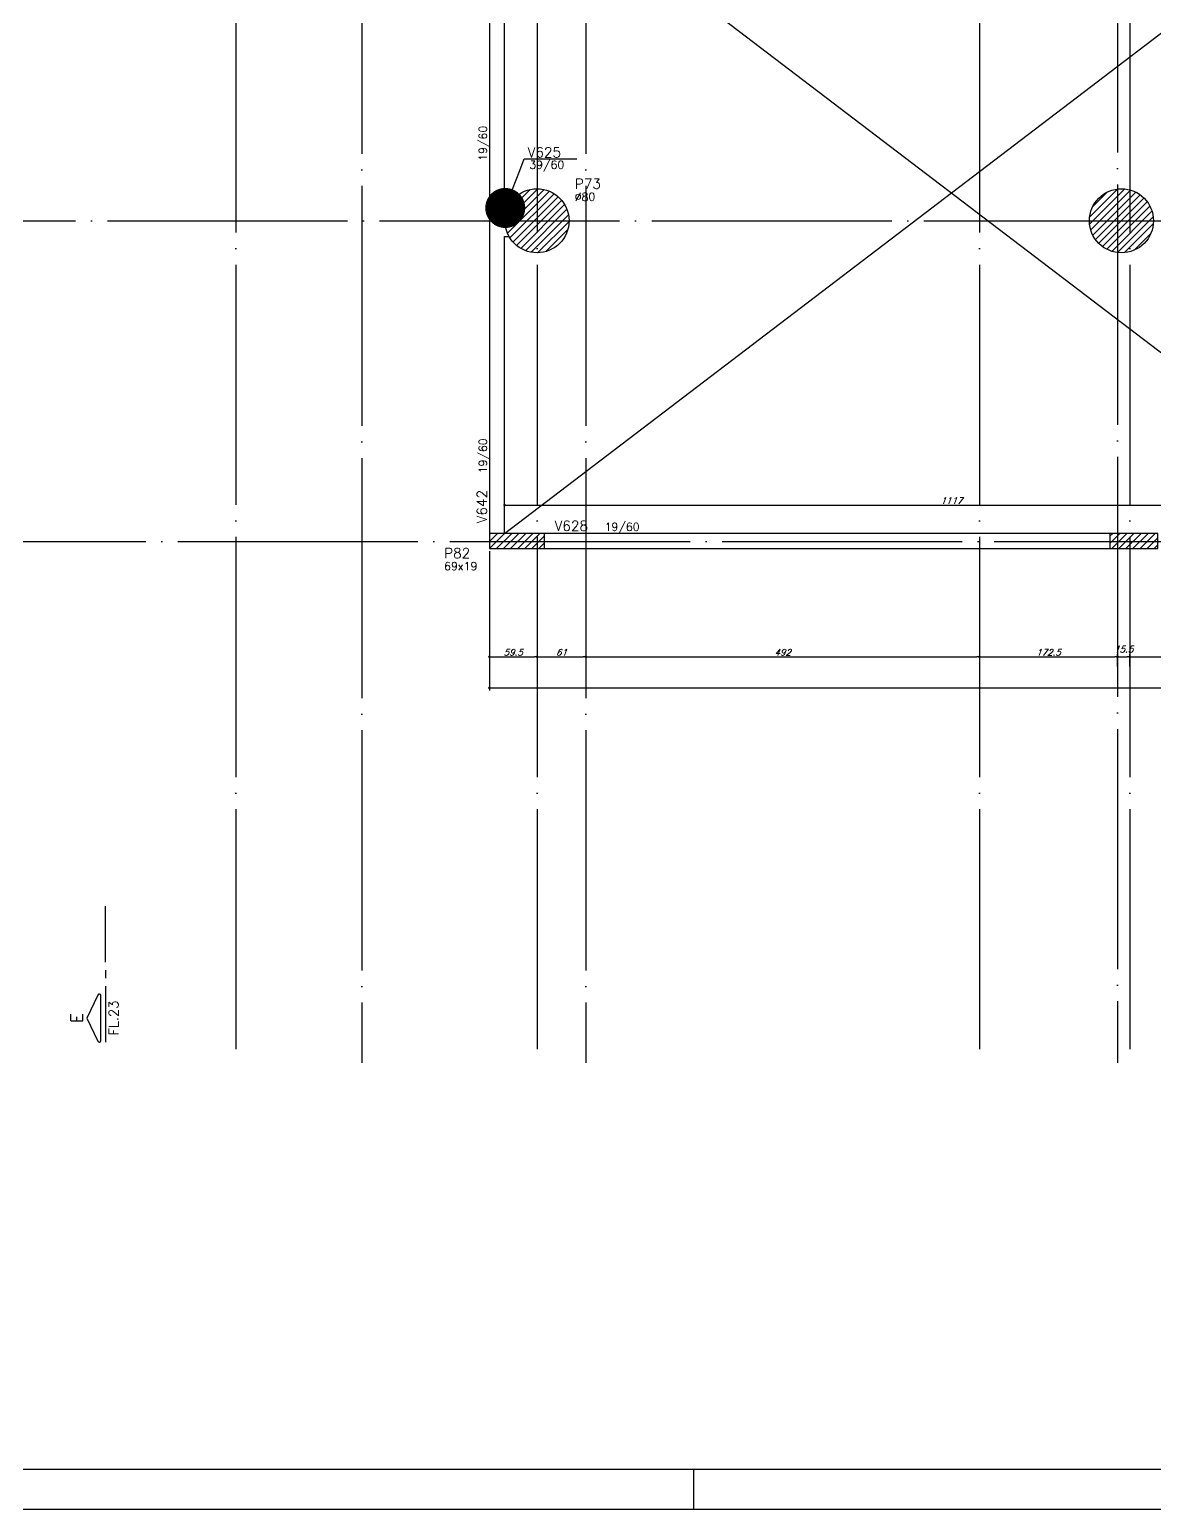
# Model space of a CAD drawing. Extents: x -4245 to 5400, y -2094 to 2406.
# Drawn here: x 870 to 2276, y -2094 to -246 of the extents above; entities that cross this region are included whole.
import ezdxf
from ezdxf import colors
from ezdxf.entities.mleader import LeaderData, LeaderLine
from ezdxf.enums import TextEntityAlignment as Align
from ezdxf.math import Vec2, Vec3

# ---------------------------------------------------------------- set-up
doc = ezdxf.new("R2010")
doc.units = 0
doc.header["$LTSCALE"] = 50
doc.header["$MEASUREMENT"] = 0
doc.linetypes.add('EIXO', pattern=[6.8, 6, -0.4, 0, -0.4])
doc.layers.get('0').update_dxf_attribs({"linetype": 'CONTINUOUS'})
doc.layers.get('DEFPOINTS').update_dxf_attribs({"linetype": 'CONTINUOUS'})
for name, color, linetype in [('F-AUX-RED', 1, 'CONTINUOUS'), ('F-CORTE-INDICAÇÃO', 4, 'CONTINUOUS'), ('F-COTAS', 106, 'CONTINUOUS'), ('F-EIXO', 12, 'EIXO'), ('F-MARGEM', 1, 'CONTINUOUS'), ('F-PILARES-DIM', 172, 'CONTINUOUS'), ('F-PILARES-HACH', 174, 'CONTINUOUS'), ('F-PILARES-NOME', 170, 'CONTINUOUS'), ('F-PILARES-S', 170, 'CONTINUOUS'), ('F-TEXTO', 6, 'CONTINUOUS'), ('F-VIGAS', 3, 'CONTINUOUS'), ('F-VIGAS-DIM', 2, 'CONTINUOUS'), ('F-VIGAS-NOME', 4, 'CONTINUOUS'), ('F-VÃO', 1, 'CONTINUOUS')]:
    doc.layers.add(name, color=color, linetype=linetype)
doc.styles.add('CP-TEXT-INCL', font='simplex.shx', dxfattribs={"oblique": 20})
doc.styles.add('MCP', font='simplex.shx')
doc.styles.add('ROMANS', font='simplex.shx')
doc.styles.get("Standard").update_dxf_attribs({"font": 'simplex.shx'})
doc.dimstyles.new('CP-COTAS-50', dxfattribs={"dimscale": 0.64, "dimtxt": 12.5, "dimasz": 5, "dimexe": 5, "dimexo": 5, "dimgap": 2.5, "dimtad": 1, "dimdec": 1, "dimdsep": 46, "dimtxsty": 'CP-TEXT-INCL', "dimblk1": 'DOT', "dimblk2": 'DOT', "dimsah": 1, "dimcen": 9, "dimclrd": 256, "dimclre": 256, "dimclrt": 256, "dimadec": 0, "dimazin": 0, "dimtfac": 1, "dimtdec": 1, "dimtmove": 2, "dimatfit": 3, "dimldrblk": 'DOT', "dimfxl": 0, "dimtolj": 1, "dimarcsym": 0})
pattern_1 = [(45, (0, 10000), (-4.4194174, 4.4194174), [])]

# ---------------------------------------------------------------- blocks, each defined once
blk = doc.blocks.new('*U11')
at = {"layer": 'F-EIXO'}
blk.add_line((0, 0), (0, -3476.4), dxfattribs=at)
at = {"layer": 'F-TEXTO', "style": 'ROMANS'}
blk.add_attdef('EIXO', text='', height=17.5, rotation=360, dxfattribs=at).set_placement((0, 28.2), align=Align.MIDDLE_CENTER)
blk = doc.blocks.new('*U10')
at = {"layer": 'F-EIXO'}
blk.add_line((0, 0), (7397, 0), dxfattribs=at)
at = {"layer": 'F-TEXTO', "style": 'ROMANS'}
blk.add_attdef('EIXO', text='', height=17.5, dxfattribs=at).set_placement((-28.2072, 0), align=Align.MIDDLE_CENTER)
blk = doc.blocks.new('*U16')
at = {"layer": 'F-EIXO'}
blk.add_line((0, 0), (7484.954, 0), dxfattribs=at)
at = {"layer": 'F-TEXTO', "style": 'ROMANS'}
blk.add_attdef('EIXO', text='', height=17.5, dxfattribs=at).set_placement((-28.2072, 0), align=Align.MIDDLE_CENTER)
blk = doc.blocks.new('*U18')
at = {"layer": 'F-EIXO'}
blk.add_line((0, 0), (0, -3377.9), dxfattribs=at)
at = {"layer": 'F-TEXTO', "style": 'ROMANS'}
blk.add_attdef('EIXO', text='', height=17.5, rotation=360, dxfattribs=at).set_placement((0, 28.2), align=Align.MIDDLE_CENTER)
blk = doc.blocks.new('*U12')
at = {"layer": 'F-EIXO'}
blk.add_line((0, 0), (0, -3377.9), dxfattribs=at)
at = {"layer": 'F-TEXTO', "style": 'ROMANS'}
blk.add_attdef('EIXO', text='', height=17.5, rotation=360, dxfattribs=at).set_placement((0, 28.2), align=Align.MIDDLE_CENTER)
blk = doc.blocks.new('*U14')
at = {"layer": 'F-EIXO'}
blk.add_line((0, 0), (0, -3477.9), dxfattribs=at)
at = {"layer": 'F-TEXTO', "style": 'ROMANS'}
blk.add_attdef('EIXO', text='', height=17.5, rotation=360, dxfattribs=at).set_placement((0, 28.2), align=Align.MIDDLE_CENTER)
blk = doc.blocks.new('*U22')
at = {"layer": 'F-CORTE-INDICAÇÃO'}
for p, q in [((-100, 0), (-170, 0)), ((-80, 0), (-90, 0)), ((-70, 0), (0, 0))]:
    blk.add_line(p, q, dxfattribs=at)
blk.add_lwpolyline([(-112, 6, 0.802585), (-111.2, 9.8), (-140, 23.3), (-168.8, 9.8, 0.802585), (-168, 6)], format="xyb", close=True, dxfattribs=at)
at = {"layer": 'F-CORTE-INDICAÇÃO', "style": 'ROMANS'}
blk.add_attdef('CORTE', text='', height=15, dxfattribs=at).set_placement((-140, 35.8), align=Align.MIDDLE_CENTER)
at = {"layer": 'F-CORTE-INDICAÇÃO', "color": 2, "style": 'ROMANS'}
blk.add_attdef('FOLHA', text='', height=12, dxfattribs=at).set_placement((-140, -10), align=Align.MIDDLE_CENTER)
blk = doc.blocks.new('_DOT')
at = {"color": 0, "linetype": 'ByBlock'}
blk.add_line((-0.5, 0), (-1, 0), dxfattribs=at)
at = {"color": 0, "linetype": 'ByBlock', "const_width": 0.5}
blk.add_lwpolyline([(-0.25, 0, 1), (0.25, 0, 1)], format="xyb", close=True, dxfattribs=at)
blk = doc.blocks.new('*D63')
at = {"layer": 'DEFPOINTS', "color": 0, "linetype": 'Continuous', "transparency": 16777216}
for p in [(1464, -839.7), (2581, -839.7), (2581, -839.7)]:
    blk.add_point(p, dxfattribs=at)
at = {"layer": 'F-COTAS', "linetype": 'Continuous', "lineweight": -2, "transparency": 16777216}
blk.add_line((1467.2, -839.7), (2577.8, -839.7), dxfattribs=at)
at = {"layer": 'F-COTAS', "linetype": 'Continuous', "lineweight": -2, "transparency": 16777216, "xscale": 3.2, "yscale": 3.2, "zscale": 3.2, "rotation": 180}
blk.add_blockref('_DOT', (1464, -839.7), dxfattribs=at)
at = {"layer": 'F-COTAS', "linetype": 'Continuous', "lineweight": -2, "transparency": 16777216, "xscale": 3.2, "yscale": 3.2, "zscale": 3.2}
blk.add_blockref('_DOT', (2581, -839.7), dxfattribs=at)
at = {"layer": 'F-COTAS', "linetype": 'Continuous', "transparency": 16777216, "insert": (2022.5, -834.1), "char_height": 8, "attachment_point": 5, "style": 'CP-TEXT-INCL'}
blk.add_mtext('\\A1;1117', dxfattribs=at)
blk = doc.blocks.new('A0-4L_900')
at = {"layer": 'F-MARGEM', "color": 2}
blk.add_line((118.9, 1), (118.9, 0), dxfattribs=at)
blk.add_lwpolyline([(0, 0), (0, 90), (192.9, 90), (192.9, 0)], close=True, dxfattribs=at)
at = {"layer": 'F-MARGEM', "color": 7}
blk.add_lwpolyline([(2.5, 89), (191.9, 89), (191.9, 1), (2.5, 1)], close=True, dxfattribs=at)
blk = doc.blocks.new('*D157')
at = {"layer": 'DEFPOINTS', "color": 0, "linetype": 'Continuous', "transparency": 16777216}
for p in [(1445, -894), (3259.5, -894.9), (3259.5, -1068.1)]:
    blk.add_point(p, dxfattribs=at)
at = {"layer": 'F-COTAS', "linetype": 'Continuous', "lineweight": -2, "transparency": 16777216}
for p, q in [((1445, -897.2), (1445, -1071.3)), ((3259.5, -898.1), (3259.5, -1071.3)), ((1448.2, -1068.1), (3256.3, -1068.1))]:
    blk.add_line(p, q, dxfattribs=at)
at = {"layer": 'F-COTAS', "linetype": 'Continuous', "lineweight": -2, "transparency": 16777216, "xscale": 3.2, "yscale": 3.2, "zscale": 3.2, "rotation": 180}
blk.add_blockref('_DOT', (1445, -1068.1), dxfattribs=at)
at = {"layer": 'F-COTAS', "linetype": 'Continuous', "lineweight": -2, "transparency": 16777216, "xscale": 3.2, "yscale": 3.2, "zscale": 3.2}
blk.add_blockref('_DOT', (3259.5, -1068.1), dxfattribs=at)
at = {"layer": 'F-COTAS', "linetype": 'Continuous', "transparency": 16777216, "insert": (2352.2, -1062.5), "char_height": 8, "attachment_point": 5, "style": 'CP-TEXT-INCL'}
blk.add_mtext('\\A1;1814.5', dxfattribs=at)
blk = doc.blocks.new('*D158')
at = {"layer": 'DEFPOINTS', "color": 0, "linetype": 'Continuous', "transparency": 16777216}
for p in [(1445, -894), (1504.5, -1009.4), (1504.5, -1029.3)]:
    blk.add_point(p, dxfattribs=at)
at = {"layer": 'F-COTAS', "linetype": 'Continuous', "lineweight": -2, "transparency": 16777216}
for p, q in [((1445, -897.2), (1445, -1032.5)), ((1504.5, -1012.6), (1504.5, -1032.5)), ((1448.2, -1029.3), (1501.3, -1029.3))]:
    blk.add_line(p, q, dxfattribs=at)
at = {"layer": 'F-COTAS', "linetype": 'Continuous', "lineweight": -2, "transparency": 16777216, "xscale": 3.2, "yscale": 3.2, "zscale": 3.2, "rotation": 180}
blk.add_blockref('_DOT', (1445, -1029.3), dxfattribs=at)
at = {"layer": 'F-COTAS', "linetype": 'Continuous', "lineweight": -2, "transparency": 16777216, "xscale": 3.2, "yscale": 3.2, "zscale": 3.2}
blk.add_blockref('_DOT', (1504.5, -1029.3), dxfattribs=at)
at = {"layer": 'F-COTAS', "linetype": 'Continuous', "transparency": 16777216, "insert": (1474.7, -1023.7), "char_height": 8, "attachment_point": 5, "style": 'CP-TEXT-INCL'}
blk.add_mtext('\\A1;59.5', dxfattribs=at)
blk = doc.blocks.new('*D159')
at = {"layer": 'DEFPOINTS', "color": 0, "linetype": 'Continuous', "transparency": 16777216}
for p in [(1504.5, -1009.4), (1565.5, -1029.3), (1565.5, -1029.3)]:
    blk.add_point(p, dxfattribs=at)
at = {"layer": 'F-COTAS', "linetype": 'Continuous', "lineweight": -2, "transparency": 16777216}
for p, q in [((1504.5, -1012.6), (1504.5, -1032.5)), ((1507.7, -1029.3), (1562.3, -1029.3))]:
    blk.add_line(p, q, dxfattribs=at)
at = {"layer": 'F-COTAS', "linetype": 'Continuous', "lineweight": -2, "transparency": 16777216, "xscale": 3.2, "yscale": 3.2, "zscale": 3.2, "rotation": 180}
blk.add_blockref('_DOT', (1504.5, -1029.3), dxfattribs=at)
at = {"layer": 'F-COTAS', "linetype": 'Continuous', "lineweight": -2, "transparency": 16777216, "xscale": 3.2, "yscale": 3.2, "zscale": 3.2}
blk.add_blockref('_DOT', (1565.5, -1029.3), dxfattribs=at)
at = {"layer": 'F-COTAS', "linetype": 'Continuous', "transparency": 16777216, "insert": (1535, -1023.7), "char_height": 8, "attachment_point": 5, "style": 'CP-TEXT-INCL'}
blk.add_mtext('\\A1;61', dxfattribs=at)
blk = doc.blocks.new('*D160')
at = {"layer": 'DEFPOINTS', "color": 0, "linetype": 'Continuous', "transparency": 16777216}
for p in [(1565.5, -1029.3), (2057.5, -1029.3), (2057.5, -1029.3)]:
    blk.add_point(p, dxfattribs=at)
at = {"layer": 'F-COTAS', "linetype": 'Continuous', "lineweight": -2, "transparency": 16777216}
blk.add_line((1568.7, -1029.3), (2054.3, -1029.3), dxfattribs=at)
at = {"layer": 'F-COTAS', "linetype": 'Continuous', "lineweight": -2, "transparency": 16777216, "xscale": 3.2, "yscale": 3.2, "zscale": 3.2, "rotation": 180}
blk.add_blockref('_DOT', (1565.5, -1029.3), dxfattribs=at)
at = {"layer": 'F-COTAS', "linetype": 'Continuous', "lineweight": -2, "transparency": 16777216, "xscale": 3.2, "yscale": 3.2, "zscale": 3.2}
blk.add_blockref('_DOT', (2057.5, -1029.3), dxfattribs=at)
at = {"layer": 'F-COTAS', "linetype": 'Continuous', "transparency": 16777216, "insert": (1811.5, -1023.7), "char_height": 8, "attachment_point": 5, "style": 'CP-TEXT-INCL'}
blk.add_mtext('\\A1;492', dxfattribs=at)
blk = doc.blocks.new('*D161')
at = {"layer": 'DEFPOINTS', "color": 0, "linetype": 'Continuous', "transparency": 16777216}
for p in [(2057.5, -1029.3), (2230, -1029.3), (2230, -1044.6)]:
    blk.add_point(p, dxfattribs=at)
at = {"layer": 'F-COTAS', "linetype": 'Continuous', "lineweight": -2, "transparency": 16777216}
for p, q in [((2060.7, -1029.3), (2226.8, -1029.3)), ((2230, -1041.4), (2230, -1026.1))]:
    blk.add_line(p, q, dxfattribs=at)
at = {"layer": 'F-COTAS', "linetype": 'Continuous', "lineweight": -2, "transparency": 16777216, "xscale": 3.2, "yscale": 3.2, "zscale": 3.2, "rotation": 180}
blk.add_blockref('_DOT', (2057.5, -1029.3), dxfattribs=at)
at = {"layer": 'F-COTAS', "linetype": 'Continuous', "lineweight": -2, "transparency": 16777216, "xscale": 3.2, "yscale": 3.2, "zscale": 3.2}
blk.add_blockref('_DOT', (2230, -1029.3), dxfattribs=at)
at = {"layer": 'F-COTAS', "linetype": 'Continuous', "transparency": 16777216, "insert": (2143.7, -1023.7), "char_height": 8, "attachment_point": 5, "style": 'CP-TEXT-INCL'}
blk.add_mtext('\\A1;172.5', dxfattribs=at)
blk = doc.blocks.new('*D162')
at = {"layer": 'DEFPOINTS', "color": 0, "linetype": 'Continuous', "transparency": 16777216}
for p in [(2245.5, -1029.3), (2230, -1044.6), (2245.5, -1044.6)]:
    blk.add_point(p, dxfattribs=at)
at = {"layer": 'F-COTAS', "linetype": 'Continuous', "lineweight": -2, "transparency": 16777216}
for p, q in [((2230, -1041.4), (2230, -1026.1)), ((2233.2, -1029.3), (2242.3, -1029.3)), ((2245.5, -1041.4), (2245.5, -1026.1))]:
    blk.add_line(p, q, dxfattribs=at)
at = {"layer": 'F-COTAS', "linetype": 'Continuous', "lineweight": -2, "transparency": 16777216, "xscale": 3.2, "yscale": 3.2, "zscale": 3.2, "rotation": 180}
blk.add_blockref('_DOT', (2230, -1029.3), dxfattribs=at)
at = {"layer": 'F-COTAS', "linetype": 'Continuous', "lineweight": -2, "transparency": 16777216, "xscale": 3.2, "yscale": 3.2, "zscale": 3.2}
blk.add_blockref('_DOT', (2245.5, -1029.3), dxfattribs=at)
at = {"layer": 'F-COTAS', "linetype": 'Continuous', "transparency": 16777216, "insert": (2237.7, -1019.7), "char_height": 8, "attachment_point": 5, "style": 'CP-TEXT-INCL'}
blk.add_mtext('\\A1;15.5', dxfattribs=at)
blk = doc.blocks.new('*D163')
at = {"layer": 'DEFPOINTS', "color": 0, "linetype": 'Continuous', "transparency": 16777216}
for p in [(2825.5, -1029.3), (2245.5, -1044.6), (2825.5, -1044.6)]:
    blk.add_point(p, dxfattribs=at)
at = {"layer": 'F-COTAS', "linetype": 'Continuous', "lineweight": -2, "transparency": 16777216}
for p, q in [((2245.5, -1041.4), (2245.5, -1026.1)), ((2248.7, -1029.3), (2822.3, -1029.3)), ((2825.5, -1041.4), (2825.5, -1026.1))]:
    blk.add_line(p, q, dxfattribs=at)
at = {"layer": 'F-COTAS', "linetype": 'Continuous', "lineweight": -2, "transparency": 16777216, "xscale": 3.2, "yscale": 3.2, "zscale": 3.2, "rotation": 180}
blk.add_blockref('_DOT', (2245.5, -1029.3), dxfattribs=at)
at = {"layer": 'F-COTAS', "linetype": 'Continuous', "lineweight": -2, "transparency": 16777216, "xscale": 3.2, "yscale": 3.2, "zscale": 3.2}
blk.add_blockref('_DOT', (2825.5, -1029.3), dxfattribs=at)
at = {"layer": 'F-COTAS', "linetype": 'Continuous', "transparency": 16777216, "insert": (2535.5, -1023.7), "char_height": 8, "attachment_point": 5, "style": 'CP-TEXT-INCL'}
blk.add_mtext('\\A1;580', dxfattribs=at)

msp = doc.modelspace()

# ---------------------------------------------------------------- hatches: boundary and pattern name
at = {"layer": 'F-PILARES-HACH', "linetype": 'Continuous'}
h = msp.add_hatch(dxfattribs=at)
h.set_pattern_fill('ANSI31', color=256, scale=50)
h.set_pattern_definition(pattern_1)
edge = h.paths.add_edge_path()
edge.add_arc((1504.5, -484.5), 40, 0, 360)
h = msp.add_hatch(dxfattribs=at)
h.set_pattern_fill('ANSI31', color=256, scale=50)
h.set_pattern_definition(pattern_1)
edge = h.paths.add_edge_path()
edge.add_arc((2235, -484.5), 40, 0, 360)
h = msp.add_hatch(dxfattribs=at)
h.set_pattern_fill('ANSI31', color=256, scale=50, style=0)
h.set_pattern_definition(pattern_1)
h.paths.add_polyline_path([(1445, -894), (1514, -894), (1514, -875), (1445, -875)], flags=16)
h = msp.add_hatch(dxfattribs=at)
h.set_pattern_fill('ANSI31', color=256, scale=50, style=0)
h.set_pattern_definition(pattern_1)
h.paths.add_polyline_path([(2220.5, -894), (2280.5, -894), (2280.5, -875), (2220.5, -875)], flags=16)

# ---------------------------------------------------------------- linework, layer by layer
at = {"layer": 'F-PILARES-S', "linetype": 'Continuous'}
for points in [[(1445, -894), (1514, -894), (1514, -875), (1445, -875), (1445, -894)], [(2220.5, -894), (2280.5, -894), (2280.5, -875), (2220.5, -875), (2220.5, -894)]]:
    msp.add_lwpolyline(points, dxfattribs=at)
for centre in [(1504.5, -484.5), (2235, -484.5)]:
    msp.add_circle(centre, 40, dxfattribs=at)
at = {"layer": 'F-VIGAS'}
for points in [[(1445, -24), (1445, -484.5)], [(1464, -465), (1464, -24)], [(1469.575, -465), (1464, -465)], [(1445, -484.5), (1445, -875)], [(1464, -875), (1464, -504)], [(1464, -504), (1469.575, -504)], [(2220.5, -875), (1514, -875)], [(1514, -894), (2220.5, -894)]]:
    msp.add_lwpolyline(points, dxfattribs=at)
at = {"layer": 'F-VÃO'}
for p, q in [((1464, -875), (2581, -24)), ((1464, -24), (2581, -875))]:
    msp.add_line(p, q, dxfattribs=at)

# ---------------------------------------------------------------- block references
at = {"layer": 'F-CORTE-INDICAÇÃO', "linetype": 'Continuous', "rotation": 90}
msp.add_blockref('*U22', (965.318, -1340.597), dxfattribs=at).add_auto_attribs({'FOLHA': 'FL.23', 'CORTE': 'E'})
at = {"layer": 'F-EIXO', "linetype": 'Continuous'}
for name, p in [('*U14', (2230, 1941.357)), ('*U11', (1285.5, 1939.842)), ('*U11', (1565.5, 1939.842)), ('*U12', (1128, 1841.357)), ('*U18', (1504.5, 1841.357)), ('*U18', (2057.5, 1841.357)), ('*U18', (2245.5, 1841.357)), ('*U16', (-3793.715, -484.5)), ('*U10', (-3705.761, -885))]:
    msp.add_blockref(name, p, dxfattribs=at)
at = {"layer": 'F-MARGEM', "linetype": 'Continuous', "xscale": 50, "yscale": 50, "zscale": 50}
msp.add_blockref('A0-4L_900', (-4244.836, -2094.493), dxfattribs=at)

# ---------------------------------------------------------------- texts
at = {"layer": 'F-PILARES-DIM', "linetype": 'Continuous', "style": 'MCP'}
for s, p in [('%%c80', (1551.645, -459.516)), ('69x19', (1388.407, -921.016))]:
    msp.add_text(s, height=10, dxfattribs=at).set_placement(p)
at = {"layer": 'F-PILARES-NOME', "linetype": 'Continuous', "style": 'MCP'}
for s, p in [('P73', (1551.645, -444.516)), ('P82', (1388.407, -906.016))]:
    msp.add_text(s, height=12.5, dxfattribs=at).set_placement(p)
at = {"layer": 'F-VIGAS-DIM', "linetype": 'Continuous', "style": 'MCP'}
for p in [(1441.875, -409.5), (1441.875, -800)]:
    msp.add_text('19/60', height=10, rotation=90, dxfattribs=at).set_placement(p)
for s, p in [('39/60', (1494.897, -419.523)), ('19/60', (1589, -871.875))]:
    msp.add_text(s, height=10, dxfattribs=at).set_placement(p)
at = {"layer": 'F-VIGAS-NOME', "linetype": 'Continuous', "style": 'MCP'}
for s, p in [('V625', (1492.783, -405.227)), ('V628', (1526.5, -871.875))]:
    msp.add_text(s, height=12.5, dxfattribs=at).set_placement(p)
msp.add_text('V642', height=12.5, rotation=90, dxfattribs=at).set_placement((1441.875, -862.5))

# ---------------------------------------------------------------- dimensions: what is measured, and where the dimension line sits
at = {"layer": 'F-COTAS', "linetype": 'Continuous'}
dim = msp.add_linear_dim(base=(2581, -839.711), p1=(1464, -839.711), p2=(2581, -839.711), angle=180, dimstyle='CP-COTAS-50', dxfattribs=at)
dim.commit()
dim.dimension.update_dxf_attribs({"geometry": '*D63', "text_midpoint": (2022.5, -834.111)})
for base, p1, p2, picture, middle in [((3259.5, -1068.097), (1445, -894), (3259.5, -894.9), '*D157', (2352.25, -1062.497)), ((1504.5, -1029.323), (1445, -894), (1504.5, -1009.392), '*D158', (1474.75, -1023.723)), ((1565.5, -1029.323), (1504.5, -1009.392), (1565.5, -1029.323), '*D159', (1535, -1023.723)), ((2245.5, -1029.323), (2230, -1044.617), (2245.5, -1044.617), '*D162', (2237.75, -1019.723)), ((2057.5, -1029.323), (1565.5, -1029.323), (2057.5, -1029.323), '*D160', (1811.5, -1023.723)), ((2230, -1029.323), (2057.5, -1029.323), (2230, -1044.617), '*D161', (2143.75, -1023.723)), ((2825.5, -1029.323), (2245.5, -1044.617), (2825.5, -1044.617), '*D163', (2535.5, -1023.723))]:
    dim = msp.add_linear_dim(base=base, p1=p1, p2=p2, dimstyle='CP-COTAS-50', override={"dimfxl": 7.5}, dxfattribs=at)
    dim.commit()
    dim.dimension.update_dxf_attribs({"geometry": picture, "text_midpoint": middle})

# ---------------------------------------------------------------- leaders
at = {"layer": 'F-AUX-RED', "linetype": 'Continuous'}
ml = msp.add_multileader_mtext('Standard', dxfattribs=at)
ml.set_content('', color=256)
ml.set_leader_properties()
ml.set_arrow_properties(name='DOT')
ml.build(insert=Vec2(0, 0))
ml.multileader.update_dxf_attribs({"text_right_attachment_type": 6, "dogleg_length": 0.36, "arrow_head_size": 50})
ctx = ml.context
ctx.base_point, ctx.char_height, ctx.arrow_head_size, ctx.landing_gap_size, ctx.plane_origin = Vec3(1554.298, -407.014), 0.18, 50, 0.09, Vec3(1464.798, -468.455)
ctx.right_attachment = 6
notes = []
notes.append((ctx, [(0, (1, 1, 0), (1488.558, -407.014), (1, 0), 65.74, [(0, [(1464.798, -468.455)], 0, [])])]))
ctx.mtext.insert, ctx.mtext.flow_direction = Vec3(1554.388, -406.924), 5
for ctx, leaders in notes:
    for number, flags, end, landing, length, lines in leaders:
        leader = LeaderData()
        leader.index, (leader.has_last_leader_line, leader.has_dogleg_vector, leader.attachment_direction) = number, flags
        leader.last_leader_point, leader.dogleg_vector, leader.dogleg_length = Vec3(end), Vec3(landing), length
        for number, points, colour, breaks in lines:
            line = LeaderLine()
            line.index, line.vertices, line.color, line.breaks = number, Vec3.list(points), colors.encode_raw_color(colour), breaks
            leader.lines.append(line)
        ctx.leaders.append(leader)

doc.saveas('drawing.dxf')
